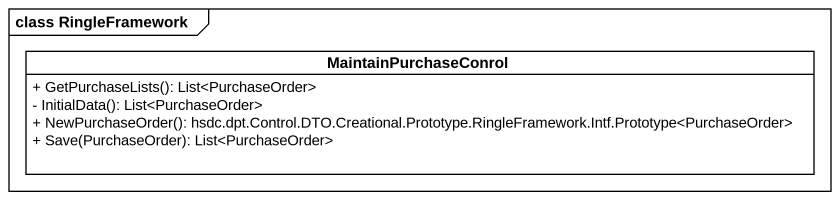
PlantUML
@startuml
mainframe class RingleFramework
hide circle
hide empty members
skinparam classAttributeIconSize 0
class MaintainPurchaseConrol {
  + GetPurchaseLists(): List<PurchaseOrder>
  - InitialData(): List<PurchaseOrder>
  + NewPurchaseOrder(): hsdc.dpt.Control.DTO.Creational.Prototype.RingleFramework.Intf.Prototype<PurchaseOrder>
  + Save(PurchaseOrder): List<PurchaseOrder>
}
@enduml
